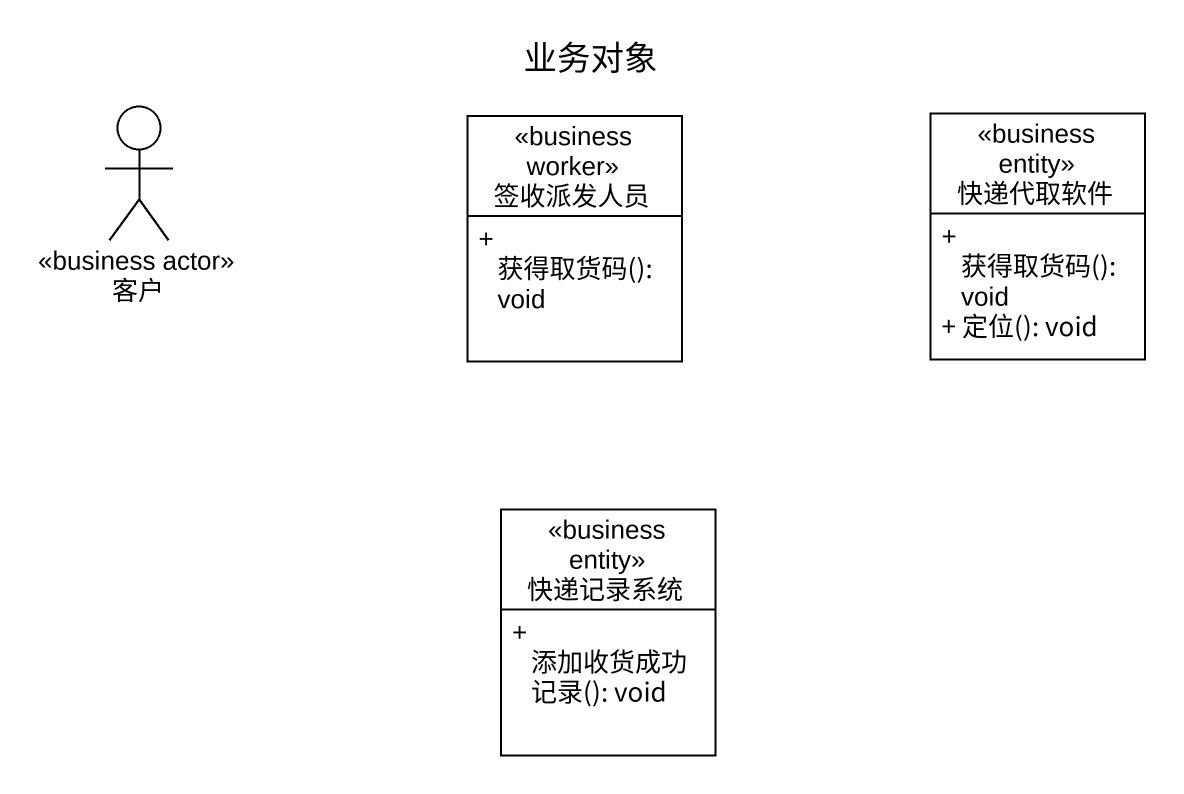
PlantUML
@startuml
title 业务对象
allowmixing
hide circle
hide empty members
skinparam classAttributeIconSize 0
actor 客户 <<business actor>>
class 签收派发人员 <<business worker>> {
  + 获得取货码(): void
}
class 快递代取软件 <<business entity>> {
  + 获得取货码(): void
  + 定位(): void
}
class 快递记录系统 <<business entity>> {
  + 添加收货成功记录(): void
}
@enduml
